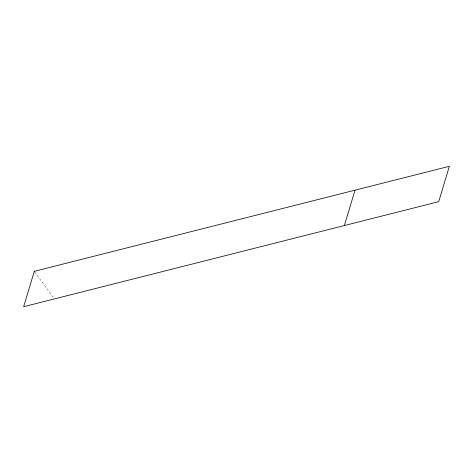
<?xml version="1.0" encoding="UTF-8"?>
<svg xmlns="http://www.w3.org/2000/svg" width="473" height="473" viewBox="0 0 473 473"><rect width="100%" height="100%" fill="white"/><g stroke="black" fill="none" stroke-linecap="round" stroke-linejoin="round"><path stroke-width="0.35" stroke-dasharray="2.37 1.77" d="M34.736 271.91L53.514 297.754"/><path stroke-width="0.71" d="M344.374 225.544L355.034 190.164M34.304 271.319L23.65 306.699L438.696 201.681L449.35 166.301L34.304 271.319"/></g></svg>
